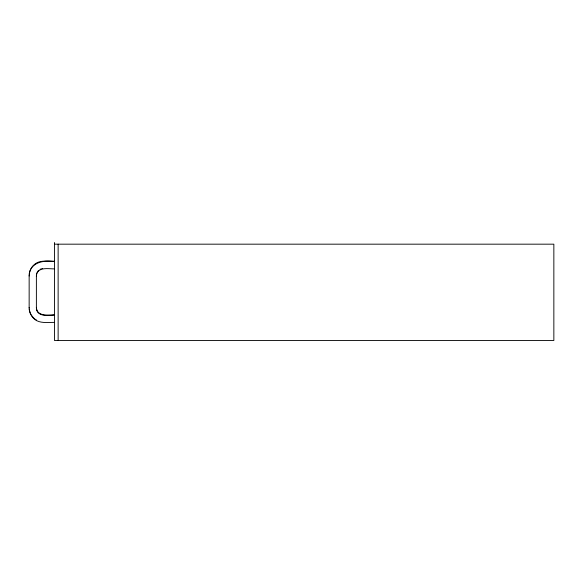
<?xml version="1.0" encoding="UTF-8"?>
<svg xmlns="http://www.w3.org/2000/svg" width="583" height="583" viewBox="0 0 583 583"><rect width="100%" height="100%" fill="white"/><g stroke="black" fill="none" stroke-linecap="round" stroke-linejoin="round"><path stroke-width="0.87" d="M29.15 275.999C29.033 271.445 31.19 266.934 34.805 264.157C40.365 259.697 47.981 261.505 54.474 261.177M36.386 276.24L36.459 274.702M29.267 274.229C30.629 262.073 44.621 259.865 54.474 261.65M36.459 275.176L36.642 273.777M36.642 274.25C38.74 266.635 48.928 268.982 54.474 268.887M36.948 272.88L37.363 272.035M37.888 271.248L38.514 270.534M40.008 269.39L40.854 268.967M41.75 268.668L42.676 268.479M54.474 244.175L553.85 244.175L553.85 340.494L54.474 340.494L54.474 242.506M54.474 314.682C48.797 315.002 37.655 316.722 36.459 308.392M54.474 315.155C48.389 315.789 35.927 316.948 36.386 307.328M54.474 322.392C47.478 322.282 38.806 323.922 33.384 318.158C30.622 315.374 29.063 311.482 29.15 307.562M35.33 319.287L36.379 319.987M33.858 318.099L34.805 318.937M33.384 317.684L31.431 315.214M30.243 312.991L31.081 314.689M30.039 312.386L29.267 309.333M58.132 244.175L58.132 340.494M36.386 275.766L36.386 307.802M29.15 275.526L29.15 308.035"/></g></svg>
